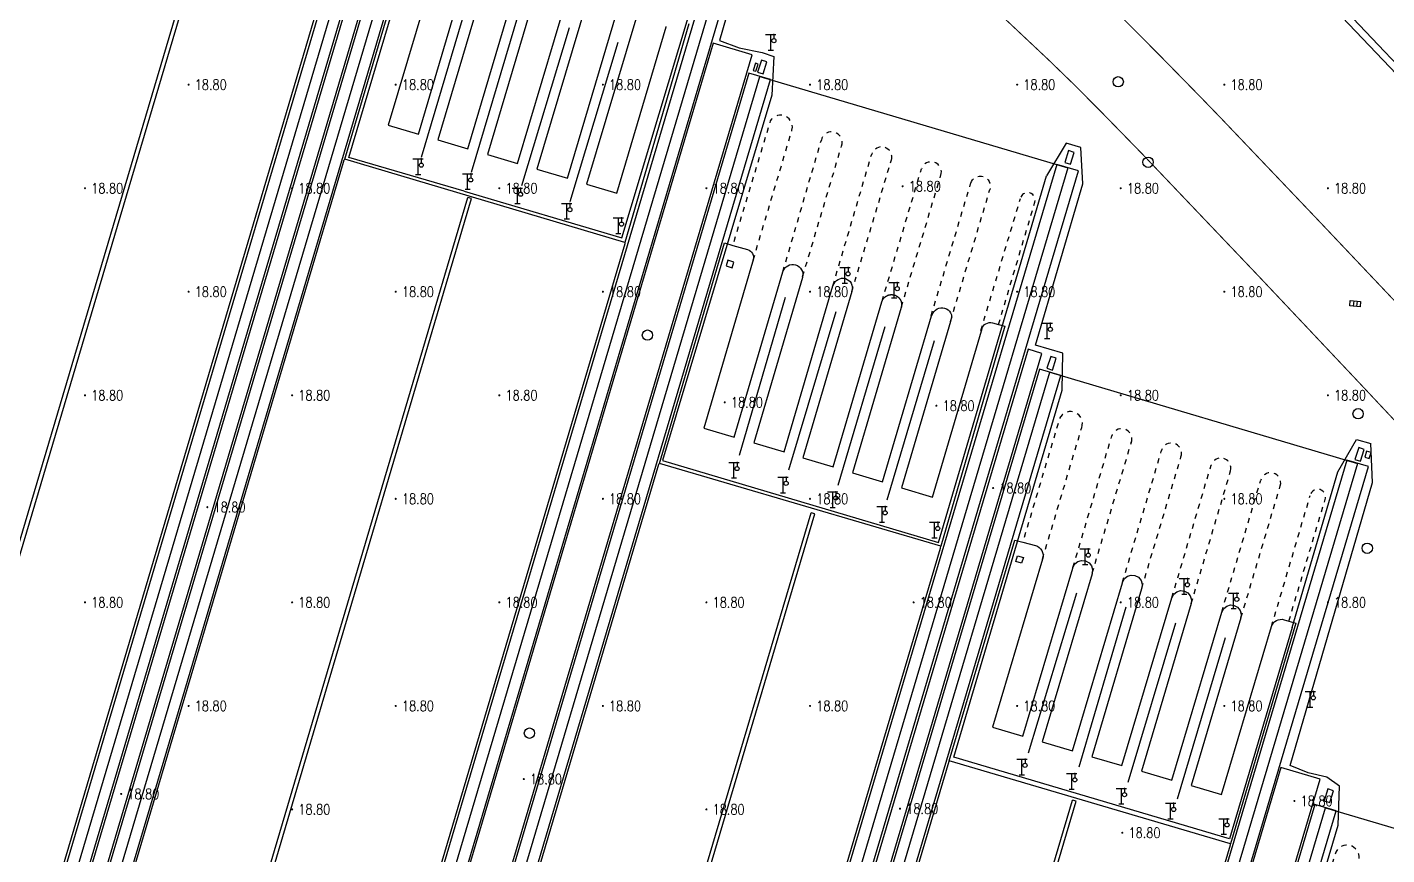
# Model space of a CAD drawing. Extents: x 404846 to 408477, y 3390929 to 3392894.
# Drawn here: x 407435.8 to 407567, y 3391600 to 3391679.9 of the extents above; entities that cross this region are included whole.
import ezdxf
from ezdxf.enums import TextEntityAlignment as Align

# ---------------------------------------------------------------- set-up
doc = ezdxf.new("R2010")
doc.units = 0
doc.header["$LTSCALE"] = 0.5
doc.header["$PDSIZE"] = 0.2
doc.linetypes.add('X6', pattern=[2, 1, -1])
doc.layers.get('0').update_dxf_attribs({"linetype": 'CONTINUOUS'})
for name, color, linetype in [('3221', 6, 'CONTINUOUS'), ('DLSS', 4, 'CONTINUOUS'), ('DMTZ', 3, 'CONTINUOUS'), ('FZTZ', 7, 'CONTINUOUS'), ('GCD', 1, 'CONTINUOUS'), ('GXYZ', 2, 'CONTINUOUS'), ('JMD', 6, 'CONTINUOUS'), ('SXSS', 5, 'CONTINUOUS'), ('ZBTZ', 3, 'CONTINUOUS')]:
    doc.layers.add(name, color=color, linetype=linetype)
doc.styles.add('HZ', font='rs.shx', dxfattribs={"width": 0.8, "bigfont": 'hztxt.shx'})
doc.linetypes.add('10422', pattern='A,0.75,[150,AAA.SHX,S=0.5,R=0,X=0,Y=0.5],1.5,[177,AAA.SHX,S=1,R=0,X=0,Y=0.4],0.75', length=3)
doc.linetypes.add('1161', pattern='A,0,[149,AAA.SHX,S=0.15,R=0,X=0,Y=0],-1.6', length=1.6)
doc.linetypes.add('444', pattern='A,4.5,[145,AAA.SHX,S=1,R=0,X=0,Y=1],4.5,-0.5,[146,AAA.SHX,S=1,R=0,X=0,Y=0],-0.5', length=10)

# ---------------------------------------------------------------- blocks, each defined once
blk = doc.blocks.new('gc063')
for p, q in [((-1, 3), (1, 3)), ((0, 0), (0, 3)), ((0.6, 3), (0.6, 2.2)), ((-0.5, 0), (0.5, 0))]:
    blk.add_line(p, q)
blk.add_circle((0.6, 1.8), 0.4)
blk.add_point((0.6, 3))
blk.add_point((0.6, 3))
blk = doc.blocks.new('GC200')
at = {"linetype": 'Continuous', "const_width": 0.2, "flags": 128}
blk.add_lwpolyline([(-0.1, 0, 1), (0.1, 0, 1)], format="xyb", close=True, dxfattribs=at)
blk = doc.blocks.new('gc188')
blk.add_circle((0, 0), 1)
blk = doc.blocks.new('gc041')
for p, q in [((-1, 0.5), (1, 0.5)), ((-1, -0.5), (-1, 0.5)), ((-0.33, 0.5), (-0.33, -0.5)), ((0.33, 0.5), (0.33, -0.5)), ((1, 0.5), (1, -0.5)), ((1, -0.5), (-1, -0.5))]:
    blk.add_line(p, q)

msp = doc.modelspace()

# ---------------------------------------------------------------- linework, layer by layer
at = {"layer": '3221', "color": 6}
for points in [[(407369.162, 3391357.812, 18.804), (407339.453, 3391366.619, 18.804), (407446.247, 3391726.874, 18.92), (407475.957, 3391718.066, 18.92)], [(407402.67, 3391347.875, 18.804), (407505.802, 3391695.677, 18.918), (407476.131, 3391704.475, 18.918), (407372.999, 3391356.673, 18.804)], [(407408.915, 3391346.023, 18.804), (407506.516, 3391675.174, 18.835), (407536.238, 3391666.36, 18.835), (407438.637, 3391337.21, 18.804)], [(407442.431, 3391336.084, 18.804), (407534.509, 3391646.609, 18.28), (407564.218, 3391637.8, 18.65), (407472.14, 3391327.275, 18.997)], [(407478.374, 3391325.427, 18.997), (407561.138, 3391604.54, 18.997), (407590.841, 3391595.732, 18.997), (407508.077, 3391316.619, 18.997)]]:
    msp.add_polyline3d(points, close=True, dxfattribs=at)
at = {"layer": 'DLSS', "linetype": 'Continuous', "const_width": 0.1, "flags": 128}
for points, elevation in [([(407528.287, 3391693.248), (407539.908, 3391682.417), (407540.237, 3391682.095), (407542.429, 3391679.921), (407545.286, 3391677.04), (407549.131, 3391673.113), (407551.093, 3391671.083), (407560.277, 3391661.441), (407570.165, 3391650.997), (407585.002, 3391635.189), (407590.275, 3391629.611)], 18.656), ([(407525.443, 3391685.191), (407534.353, 3391676.81), (407536.874, 3391674.366), (407539.696, 3391671.522), (407543.52, 3391667.6), (407554.614, 3391655.946), (407564.405, 3391645.567), (407568.924, 3391640.752)], 18.672)]:
    msp.add_lwpolyline(points, dxfattribs=dict(at, elevation=elevation))
at = {"layer": 'DLSS', "linetype": 'X6', "flags": 128}
for points, elevation in [([(407509.612, 3391669.973), (407509.657, 3391670.271), (407509.642, 3391670.471), (407509.594, 3391670.665), (407509.512, 3391670.849), (407509.333, 3391671.09), (407509.181, 3391671.221), (407509.009, 3391671.324), (407508.822, 3391671.396), (407508.625, 3391671.434), (407508.424, 3391671.438), (407508.226, 3391671.406), (407507.947, 3391671.296), (407507.781, 3391671.183), (407507.637, 3391671.044), (407507.519, 3391670.881), (407503.892, 3391658.859)], 18.921), ([(407505.872, 3391657.445), (407509.612, 3391669.973)], 18.856), ([(407514.398, 3391668.444), (407514.454, 3391668.659), (407514.464, 3391668.836), (407514.42, 3391669.099), (407514.354, 3391669.264), (407514.203, 3391669.483), (407514.073, 3391669.605), (407513.925, 3391669.702), (407513.761, 3391669.772), (407513.588, 3391669.812), (407513.322, 3391669.815), (407513.148, 3391669.778), (407512.905, 3391669.668), (407512.7, 3391669.499), (407512.59, 3391669.359), (407512.506, 3391669.202), (407512.451, 3391669.033)], 18.874), ([(407508.738, 3391656.31), (407512.451, 3391669.033)], 18.849), ([(407510.648, 3391655.846), (407514.398, 3391668.444)], 18.845), ([(407513.571, 3391654.963), (407517.314, 3391667.674)], 18.856), ([(407519.211, 3391667.075), (407519.248, 3391667.244), (407519.248, 3391667.504), (407519.211, 3391667.673), (407519.145, 3391667.833), (407518.996, 3391668.046), (407518.868, 3391668.163), (407518.722, 3391668.257), (407518.562, 3391668.323), (407518.306, 3391668.368), (407518.133, 3391668.361), (407517.964, 3391668.323), (407517.804, 3391668.257), (407517.591, 3391668.108), (407517.474, 3391667.98), (407517.381, 3391667.834), (407517.314, 3391667.674)], 18.874), ([(407515.387, 3391654.398), (407519.22, 3391667.105)], 18.856), ([(407518.312, 3391653.458), (407522.112, 3391666.242)], 18.856), ([(407523.991, 3391665.643), (407524.029, 3391665.81), (407524.037, 3391665.982), (407523.993, 3391666.236), (407523.928, 3391666.395), (407523.836, 3391666.54), (407523.72, 3391666.667), (407523.51, 3391666.815), (407523.351, 3391666.882), (407523.183, 3391666.919), (407523.012, 3391666.927), (407522.758, 3391666.884), (407522.599, 3391666.818), (407522.454, 3391666.726), (407522.327, 3391666.611), (407522.178, 3391666.4), (407522.112, 3391666.242)], 18.874), ([(407520.182, 3391652.926), (407524.002, 3391665.677)], 18.856), ([(407523.052, 3391652.066), (407526.861, 3391664.805), (407526.875, 3391664.854)], 18.849), ([(407526.875, 3391664.854), (407526.953, 3391665.041), (407527.057, 3391665.195), (407527.189, 3391665.326), (407527.344, 3391665.43), (407527.515, 3391665.503), (407527.698, 3391665.541), (407527.901, 3391665.542), (407528.083, 3391665.507), (407528.256, 3391665.436), (407528.412, 3391665.335), (407528.557, 3391665.192), (407528.66, 3391665.038), (407528.733, 3391664.866), (407528.771, 3391664.684), (407528.773, 3391664.481), (407528.737, 3391664.298)], 18.841), ([(407524.924, 3391651.505), (407528.726, 3391664.262), (407528.737, 3391664.298)], 18.813), ([(407527.852, 3391650.628), (407531.672, 3391663.38)], 18.856), ([(407529.56, 3391651.207), (407533.064, 3391663.018), (407533.095, 3391663.204), (407533.078, 3391663.391), (407533.039, 3391663.51), (407532.944, 3391663.672), (407532.858, 3391663.764), (407532.703, 3391663.871), (407532.587, 3391663.918), (407532.402, 3391663.949), (407532.277, 3391663.943), (407532.095, 3391663.893), (407531.984, 3391663.834), (407531.886, 3391663.757), (407531.801, 3391663.663), (407531.709, 3391663.5), (407531.672, 3391663.38)], 18.84), ([(407537.594, 3391641.271), (407537.643, 3391641.466), (407537.652, 3391641.768), (407537.614, 3391641.965), (407537.542, 3391642.154), (407537.438, 3391642.326), (407537.306, 3391642.479), (407537.064, 3391642.659), (407536.88, 3391642.741), (407536.585, 3391642.802), (407536.384, 3391642.798), (407536.186, 3391642.76), (407535.909, 3391642.641), (407535.746, 3391642.522), (407535.545, 3391642.297), (407535.447, 3391642.121), (407531.897, 3391630.198)], 18.983), ([(407533.804, 3391628.557), (407537.594, 3391641.271)], 19.035), ([(407542.379, 3391639.815), (407542.423, 3391639.983), (407542.434, 3391640.243), (407542.404, 3391640.414), (407542.344, 3391640.578), (407542.204, 3391640.797), (407542.081, 3391640.919), (407541.861, 3391641.059), (407541.698, 3391641.118), (407541.526, 3391641.148), (407541.267, 3391641.136), (407541.099, 3391641.091), (407540.941, 3391641.017), (407540.799, 3391640.917), (407540.677, 3391640.794), (407540.537, 3391640.574), (407540.478, 3391640.411)], 19.015), ([(407536.748, 3391627.741), (407540.491, 3391640.453)], 19.058), ([(407538.604, 3391627.189), (407542.392, 3391639.857)], 19.066), ([(407547.175, 3391638.423), (407547.228, 3391638.633), (407547.235, 3391638.806), (407547.213, 3391638.978), (407547.125, 3391639.221), (407547.032, 3391639.368), (407546.849, 3391639.551), (407546.703, 3391639.645), (407546.544, 3391639.711), (407546.288, 3391639.757), (407546.115, 3391639.75), (407545.946, 3391639.713), (407545.786, 3391639.647), (407545.573, 3391639.498), (407545.456, 3391639.371), (407545.326, 3391639.147), (407545.274, 3391638.982)], 19.005), ([(407541.53, 3391626.315), (407545.274, 3391638.982)], 19.049), ([(407543.385, 3391625.764), (407547.175, 3391638.423)], 19.052), ([(407551.966, 3391637.071), (407552.001, 3391637.282), (407551.995, 3391637.453), (407551.959, 3391637.621), (407551.895, 3391637.78), (407551.804, 3391637.925), (407551.69, 3391638.052), (407551.555, 3391638.158), (407551.323, 3391638.269), (407551.156, 3391638.307), (407550.985, 3391638.316), (407550.732, 3391638.274), (407550.573, 3391638.21), (407550.427, 3391638.119), (407550.3, 3391638.004), (407550.194, 3391637.869), (407550.084, 3391637.637)], 19.005), ([(407546.289, 3391624.816), (407550.084, 3391637.637)], 19.035), ([(407548.162, 3391624.26), (407551.966, 3391637.071)], 19.035), ([(407551.104, 3391623.438), (407554.869, 3391636.166)], 19.035), ([(407556.758, 3391635.62), (407556.806, 3391635.872), (407556.798, 3391636.044), (407556.731, 3391636.292), (407556.651, 3391636.445), (407556.547, 3391636.581), (407556.42, 3391636.697), (407556.274, 3391636.789), (407556.032, 3391636.876), (407555.862, 3391636.898), (407555.606, 3391636.875), (407555.442, 3391636.823), (407555.29, 3391636.744), (407555.154, 3391636.639), (407555.038, 3391636.512), (407554.946, 3391636.367), (407554.869, 3391636.166)], 19.005), ([(407552.964, 3391622.885), (407556.758, 3391635.62)], 19.035), ([(407555.917, 3391622.046), (407559.65, 3391634.696)], 19.035), ([(407557.59, 3391622.569), (407561.131, 3391634.458), (407561.135, 3391634.589), (407561.116, 3391634.718), (407561.046, 3391634.901), (407560.974, 3391635.011), (407560.884, 3391635.106), (407560.722, 3391635.216), (407560.601, 3391635.264), (407560.407, 3391635.295), (407560.276, 3391635.288), (407560.149, 3391635.258), (407560.029, 3391635.206), (407559.87, 3391635.091), (407559.783, 3391634.993), (407559.714, 3391634.882), (407559.65, 3391634.696)], 18.99), ([(407564.371, 3391599.633), (407564.372, 3391599.84), (407564.337, 3391600.044), (407564.267, 3391600.239), (407564.164, 3391600.419), (407564.031, 3391600.578), (407563.873, 3391600.712), (407563.694, 3391600.816), (407563.5, 3391600.887), (407563.296, 3391600.924), (407563.089, 3391600.925), (407562.885, 3391600.89), (407562.69, 3391600.82), (407562.51, 3391600.717), (407562.351, 3391600.584), (407562.217, 3391600.426), (407562.113, 3391600.247), (407558.516, 3391588.314)], 19.152)]:
    msp.add_lwpolyline(points, dxfattribs=dict(at, elevation=elevation))
at = {"layer": 'DMTZ', "linetype": '10422', "flags": 128}
for points, elevation in [([(407499.673, 3391680.247), (407493.476, 3391659.143), (407466.448, 3391667.168), (407472.696, 3391688.312)], 19.173), ([(407475.191, 3391685.78), (407470.63, 3391670.466), (407473.558, 3391669.594), (407478.297, 3391685.615)], 19.093), ([(407480.194, 3391685.121), (407475.414, 3391669.058), (407478.329, 3391668.19), (407483.097, 3391684.232)], 19.082), ([(407484.985, 3391683.685), (407480.205, 3391667.622), (407483.121, 3391666.755), (407487.872, 3391682.771)], 19.045), ([(407489.783, 3391682.292), (407484.997, 3391666.21), (407487.938, 3391665.335), (407492.695, 3391681.371)], 19.132), ([(407494.53, 3391680.697), (407489.792, 3391664.773), (407492.707, 3391663.906), (407497.475, 3391679.976), (407497.483, 3391680.002)], 19.113), ([(407530.154, 3391651.043), (407524.002, 3391629.792), (407496.813, 3391637.787), (407503.086, 3391659.089), (407503.892, 3391658.859), (407505.318, 3391658.452)], 19.02), ([(407505.318, 3391658.452), (407505.468, 3391658.392), (407505.598, 3391658.308), (407505.719, 3391658.189), (407505.806, 3391658.061), (407505.867, 3391657.918), (407505.9, 3391657.767), (407505.901, 3391657.597), (407505.872, 3391657.445)], 19.011), ([(407505.872, 3391657.445), (407505.811, 3391657.237), (407501.094, 3391641.203), (407504.034, 3391640.338), (407508.738, 3391656.31)], 18.994), ([(407508.738, 3391656.31), (407508.816, 3391656.501), (407508.922, 3391656.657), (407509.055, 3391656.791), (407509.212, 3391656.897), (407509.386, 3391656.972), (407509.588, 3391657.013), (407509.777, 3391657.013), (407509.962, 3391656.978), (407510.138, 3391656.907), (407510.31, 3391656.794), (407510.444, 3391656.66), (407510.55, 3391656.504), (407510.624, 3391656.33), (407510.665, 3391656.128), (407510.666, 3391655.939), (407510.648, 3391655.846), (407510.63, 3391655.753)], 18.998), ([(407510.63, 3391655.753), (407505.93, 3391639.779), (407508.871, 3391638.914), (407513.571, 3391654.963)], 18.963), ([(407513.571, 3391654.963), (407513.685, 3391655.189), (407513.785, 3391655.339), (407513.912, 3391655.466), (407514.061, 3391655.567), (407514.227, 3391655.637), (407514.403, 3391655.675), (407514.582, 3391655.679), (407514.775, 3391655.643), (407514.942, 3391655.576), (407515.093, 3391655.478), (407515.223, 3391655.354), (407515.334, 3391655.192), (407515.405, 3391655.027), (407515.442, 3391654.851), (407515.446, 3391654.671), (407515.41, 3391654.478)], 18.998), ([(407515.41, 3391654.478), (407515.387, 3391654.398), (407510.664, 3391638.346), (407513.605, 3391637.481), (407518.293, 3391653.402)], 18.985), ([(407518.293, 3391653.402), (407518.298, 3391653.418), (407518.304, 3391653.434), (407518.309, 3391653.45), (407518.312, 3391653.458), (407518.315, 3391653.466), (407518.321, 3391653.482), (407518.327, 3391653.498), (407518.334, 3391653.514), (407518.341, 3391653.529), (407518.348, 3391653.545), (407518.355, 3391653.56), (407518.363, 3391653.575), (407518.371, 3391653.59), (407518.379, 3391653.605), (407518.388, 3391653.62), (407518.396, 3391653.634), (407518.405, 3391653.649), (407518.415, 3391653.663), (407518.424, 3391653.677), (407518.434, 3391653.691), (407518.444, 3391653.705), (407518.454, 3391653.718), (407518.464, 3391653.732), (407518.475, 3391653.745), (407518.486, 3391653.758), (407518.497, 3391653.771), (407518.509, 3391653.784), (407518.52, 3391653.796), (407518.532, 3391653.808), (407518.544, 3391653.82), (407518.556, 3391653.832), (407518.569, 3391653.844), (407518.581, 3391653.855), (407518.594, 3391653.866), (407518.607, 3391653.877), (407518.62, 3391653.888), (407518.634, 3391653.899), (407518.647, 3391653.909), (407518.661, 3391653.919), (407518.675, 3391653.929), (407518.689, 3391653.938), (407518.703, 3391653.948), (407518.718, 3391653.957), (407518.732, 3391653.965), (407518.747, 3391653.974), (407518.762, 3391653.982), (407518.777, 3391653.99), (407518.792, 3391653.998), (407518.807, 3391654.005), (407518.823, 3391654.013), (407518.838, 3391654.02), (407518.854, 3391654.026), (407518.869, 3391654.033), (407518.885, 3391654.039), (407518.901, 3391654.045), (407518.917, 3391654.05), (407518.934, 3391654.056), (407518.95, 3391654.061), (407518.966, 3391654.065), (407518.983, 3391654.07), (407518.999, 3391654.074), (407519.016, 3391654.078), (407519.032, 3391654.081), (407519.049, 3391654.085), (407519.066, 3391654.088), (407519.083, 3391654.09), (407519.099, 3391654.093), (407519.116, 3391654.095), (407519.133, 3391654.097), (407519.15, 3391654.098), (407519.167, 3391654.099), (407519.184, 3391654.1), (407519.201, 3391654.101), (407519.218, 3391654.101), (407519.235, 3391654.101), (407519.252, 3391654.101), (407519.269, 3391654.1), (407519.286, 3391654.099), (407519.303, 3391654.098), (407519.32, 3391654.097), (407519.337, 3391654.095), (407519.354, 3391654.093), (407519.371, 3391654.091), (407519.387, 3391654.088), (407519.404, 3391654.085), (407519.421, 3391654.082), (407519.438, 3391654.078), (407519.454, 3391654.075), (407519.471, 3391654.071), (407519.487, 3391654.066), (407519.503, 3391654.062), (407519.52, 3391654.057), (407519.536, 3391654.051), (407519.552, 3391654.046), (407519.568, 3391654.04), (407519.584, 3391654.034), (407519.6, 3391654.028), (407519.615, 3391654.021), (407519.631, 3391654.014), (407519.646, 3391654.007), (407519.662, 3391654), (407519.677, 3391653.992), (407519.692, 3391653.984), (407519.707, 3391653.976), (407519.721, 3391653.967), (407519.736, 3391653.958), (407519.751, 3391653.95), (407519.765, 3391653.94), (407519.779, 3391653.931), (407519.793, 3391653.921), (407519.807, 3391653.911), (407519.82, 3391653.901), (407519.834, 3391653.89), (407519.847, 3391653.88), (407519.86, 3391653.869), (407519.873, 3391653.858), (407519.885, 3391653.846), (407519.898, 3391653.835), (407519.91, 3391653.823), (407519.922, 3391653.811), (407519.934, 3391653.799), (407519.946, 3391653.786), (407519.957, 3391653.774), (407519.968, 3391653.761), (407519.979, 3391653.748), (407519.99, 3391653.735), (407520, 3391653.721), (407520.011, 3391653.708), (407520.021, 3391653.694), (407520.031, 3391653.68), (407520.04, 3391653.666), (407520.049, 3391653.652), (407520.058, 3391653.637), (407520.067, 3391653.623), (407520.076, 3391653.608), (407520.084, 3391653.593), (407520.092, 3391653.578), (407520.1, 3391653.563), (407520.107, 3391653.548), (407520.114, 3391653.532), (407520.121, 3391653.517), (407520.128, 3391653.501), (407520.135, 3391653.485), (407520.141, 3391653.47), (407520.146, 3391653.454), (407520.152, 3391653.437), (407520.157, 3391653.421), (407520.162, 3391653.405), (407520.167, 3391653.389), (407520.172, 3391653.372), (407520.176, 3391653.356), (407520.18, 3391653.339), (407520.183, 3391653.323), (407520.186, 3391653.306), (407520.189, 3391653.289), (407520.192, 3391653.272), (407520.194, 3391653.256), (407520.197, 3391653.239), (407520.198, 3391653.222), (407520.2, 3391653.205), (407520.201, 3391653.188), (407520.202, 3391653.171), (407520.203, 3391653.154), (407520.203, 3391653.137), (407520.203, 3391653.12), (407520.203, 3391653.103), (407520.202, 3391653.086), (407520.201, 3391653.069), (407520.2, 3391653.052), (407520.199, 3391653.035), (407520.197, 3391653.018), (407520.195, 3391653.001), (407520.193, 3391652.984), (407520.19, 3391652.967), (407520.187, 3391652.951), (407520.184, 3391652.934), (407520.182, 3391652.926), (407520.18, 3391652.917), (407520.176, 3391652.901), (407520.172, 3391652.884), (407520.168, 3391652.868), (407520.163, 3391652.851)], 18.997), ([(407520.163, 3391652.851), (407515.464, 3391636.878), (407518.37, 3391636.023), (407523.093, 3391652.063), (407523.232, 3391652.329)], 18.997), ([(407523.232, 3391652.329), (407523.335, 3391652.484), (407523.466, 3391652.615), (407523.62, 3391652.719), (407523.791, 3391652.792), (407523.973, 3391652.831), (407524.176, 3391652.834), (407524.358, 3391652.798), (407524.531, 3391652.729), (407524.687, 3391652.628), (407524.821, 3391652.499), (407524.936, 3391652.332), (407525.009, 3391652.161), (407525.024, 3391651.95), (407524.919, 3391651.518)], 19.007), ([(407524.919, 3391651.518), (407520.187, 3391635.432), (407523.177, 3391634.553), (407527.9, 3391650.592), (407527.966, 3391650.815)], 18.98), ([(407527.966, 3391650.815), (407528.024, 3391650.96), (407528.11, 3391651.092), (407528.218, 3391651.204), (407528.346, 3391651.294), (407528.489, 3391651.358), (407528.656, 3391651.395), (407528.812, 3391651.398), (407528.967, 3391651.371)], 19.016), ([(407528.967, 3391651.371), (407529.56, 3391651.207), (407530.154, 3391651.043)], 19.074), ([(407558.257, 3391622.371), (407551.953, 3391601.042), (407524.802, 3391609.068), (407531.148, 3391630.402)], 19.325), ([(407531.148, 3391630.402), (407531.897, 3391630.198), (407533.124, 3391629.864)], 19.32), ([(407533.124, 3391629.864), (407533.308, 3391629.793), (407533.471, 3391629.692), (407533.611, 3391629.561), (407533.733, 3391629.39), (407533.816, 3391629.198), (407533.856, 3391629.01), (407533.858, 3391628.801), (407533.821, 3391628.612)], 19.302), ([(407533.821, 3391628.612), (407533.804, 3391628.557), (407528.99, 3391612.332), (407531.91, 3391611.464), (407536.732, 3391627.687), (407536.748, 3391627.741)], 19.29), ([(407536.748, 3391627.741), (407536.94, 3391628.094), (407537.229, 3391628.324), (407537.583, 3391628.429), (407537.951, 3391628.393), (407538.305, 3391628.201), (407538.535, 3391627.911), (407538.639, 3391627.557), (407538.604, 3391627.189)], 19.295), ([(407538.604, 3391627.189), (407538.587, 3391627.133), (407533.772, 3391610.908), (407536.693, 3391610.041), (407541.514, 3391626.264), (407541.53, 3391626.315)], 19.29), ([(407541.53, 3391626.315), (407541.722, 3391626.669), (407542.011, 3391626.898), (407542.365, 3391627.003), (407542.733, 3391626.968), (407543.06, 3391626.797), (407543.316, 3391626.486), (407543.421, 3391626.132), (407543.385, 3391625.764)], 19.295), ([(407543.385, 3391625.764), (407543.366, 3391625.701), (407538.552, 3391609.476), (407541.472, 3391608.608), (407546.289, 3391624.816)], 19.286), ([(407546.289, 3391624.816), (407546.483, 3391625.173), (407546.775, 3391625.405), (407547.133, 3391625.51), (407547.504, 3391625.474), (407547.834, 3391625.302), (407548.076, 3391625.018), (407548.198, 3391624.631), (407548.162, 3391624.26)], 19.295), ([(407548.162, 3391624.26), (407543.361, 3391608.081), (407546.282, 3391607.213), (407551.103, 3391623.436), (407551.104, 3391623.438)], 19.292), ([(407551.104, 3391623.438), (407551.296, 3391623.792), (407551.586, 3391624.022), (407551.941, 3391624.127), (407552.31, 3391624.091), (407552.638, 3391623.92), (407552.895, 3391623.609), (407553, 3391623.254), (407552.964, 3391622.885)], 19.295), ([(407552.964, 3391622.885), (407548.158, 3391606.691), (407551.078, 3391605.823), (407555.917, 3391622.046)], 19.281), ([(407555.917, 3391622.046), (407555.995, 3391622.235), (407556.1, 3391622.39), (407556.233, 3391622.523), (407556.389, 3391622.627), (407556.561, 3391622.701), (407556.745, 3391622.739), (407556.933, 3391622.743), (407557.134, 3391622.705)], 19.326), ([(407557.134, 3391622.705), (407557.59, 3391622.569), (407558.257, 3391622.371)], 19.38)]:
    msp.add_lwpolyline(points, dxfattribs=dict(at, elevation=elevation))
at = {"layer": 'FZTZ', "linetype": 'Continuous', "flags": 128}
for points, elevation in [([(407506.084, 3391676.444), (407505.879, 3391675.762), (407506.14, 3391675.684), (407506.345, 3391676.365), (407506.084, 3391676.444)], 19.747), ([(407506.84, 3391675.43), (407507.2, 3391676.576), (407506.661, 3391676.745), (407506.301, 3391675.599), (407506.84, 3391675.43)], 18.922), ([(407536.503, 3391666.697), (407536.864, 3391667.843), (407536.325, 3391668.012), (407535.964, 3391666.866), (407536.503, 3391666.697)], 18.846), ([(407503.439, 3391657.431), (407503.26, 3391656.89), (407503.84, 3391656.699), (407504.018, 3391657.24), (407503.439, 3391657.431)], 20.726), ([(407534.774, 3391646.821), (407535.134, 3391647.967), (407534.595, 3391648.137), (407534.235, 3391646.991), (407534.774, 3391646.821)], 18.846), ([(407564.511, 3391638.007), (407564.872, 3391639.153), (407564.332, 3391639.323), (407563.972, 3391638.177), (407564.511, 3391638.007)], 18.91), ([(407565.098, 3391638.977), (407564.912, 3391638.404), (407565.335, 3391638.267), (407565.521, 3391638.839), (407565.098, 3391638.977)], 19.998), ([(407531.4, 3391628.885), (407531.956, 3391628.711), (407531.786, 3391628.168), (407531.231, 3391628.341), (407531.4, 3391628.885)], 21.025), ([(407561.548, 3391605.042), (407561.908, 3391606.188), (407561.369, 3391606.358), (407561.009, 3391605.212), (407561.548, 3391605.042)], 19.02)]:
    msp.add_lwpolyline(points, close=True, dxfattribs=dict(at, elevation=elevation))
at = {"layer": 'JMD', "linetype": '444', "flags": 128}
for points, elevation in [([(407477.962, 3391664.092), (407466.819, 3391667.354), (407477.5, 3391703.317), (407477.294, 3391720.139), (407475.926, 3391720.563), (407473.996, 3391717.635), (407471.659, 3391709.244)], 20.621), ([(407477.962, 3391664.092), (407493.189, 3391659.587), (407503.198, 3391692.888)], 20.88), ([(407506.531, 3391692.245), (407502.613, 3391678.658), (407504.514, 3391677.931), (407506.752, 3391677.5), (407507.85, 3391677.09), (407507.685, 3391673.376), (407497.122, 3391638.081), (407523.778, 3391630.175), (407534.19, 3391665.587)], 20.606), ([(407473.833, 3391667.388), (407478.421, 3391682.787)], 20.285), ([(407478.666, 3391665.944), (407483.238, 3391681.287)], 20.237), ([(407488.108, 3391679.86), (407483.511, 3391664.616)], 20.232), ([(407488.214, 3391663.086), (407492.824, 3391678.495)], 20.238), ([(407535.693, 3391644.873), (407535.768, 3391648.439), (407533.134, 3391649.212), (407537.691, 3391664.791), (407537.498, 3391668.299), (407536.09, 3391668.744), (407534.19, 3391665.587)], 20.467), ([(407504.541, 3391638.589), (407509.007, 3391653.862)], 20.21), ([(407513.851, 3391652.45), (407509.294, 3391637.148)], 20.216), ([(407514.085, 3391635.692), (407518.616, 3391651.017)], 20.216), ([(407523.356, 3391649.647), (407518.776, 3391634.256)], 20.192), ([(407557.903, 3391621.952), (407551.847, 3391601.541), (407525.23, 3391609.432), (407535.693, 3391644.873)], 20.495), ([(407578.501, 3391559.696), (407551.887, 3391567.584), (407562.365, 3391602.873), (407562.493, 3391606.625), (407561.248, 3391607.496), (407559.445, 3391607.899), (407557.718, 3391608.634), (407565.671, 3391635.964), (407565.49, 3391639.712)], 20.697), ([(407557.903, 3391621.952), (407562.306, 3391636.981), (407564.13, 3391640.118), (407565.49, 3391639.712)], 20.416), ([(407532.443, 3391609.857), (407537.122, 3391625.302)], 20.208), ([(407541.863, 3391623.923), (407537.303, 3391608.475)], 20.18), ([(407542.087, 3391607.024), (407546.662, 3391622.41)], 20.267), ([(407551.439, 3391620.961), (407546.797, 3391605.372)], 20.39)]:
    msp.add_lwpolyline(points, dxfattribs=dict(at, elevation=elevation))
at = {"layer": 'SXSS', "linetype": 'Continuous', "flags": 128}
for points, elevation in [([(407389.542, 3391476.854), (407451.223, 3391684.842)], 18.876), ([(407389.904, 3391476.747), (407451.605, 3391684.729)], 18.876), ([(407443.712, 3391546.587), (407478.309, 3391663.493)], 18.971), ([(407444.098, 3391546.472), (407478.676, 3391663.384)], 18.971), ([(407478.676, 3391663.384), (407478.309, 3391663.493)], 18.939), ([(407482.108, 3391534.104), (407511.464, 3391633.032)], 18.985), ([(407511.822, 3391632.925), (407511.464, 3391633.032)], 19.079), ([(407482.502, 3391533.988), (407511.822, 3391632.925)], 18.985), ([(407513.075, 3391525.592), (407536.695, 3391605.284)], 18.995), ([(407513.464, 3391525.476), (407537.062, 3391605.175)], 18.991), ([(407537.062, 3391605.175), (407536.695, 3391605.284)], 18.938)]:
    msp.add_lwpolyline(points, dxfattribs=dict(at, elevation=elevation))
at = {"layer": 'ZBTZ', "linetype": '1161', "flags": 128}
for points, elevation in [([(407370.188, 3391357.508), (407476.982, 3391717.762), (407474.897, 3391718.38), (407368.103, 3391358.126), (407370.188, 3391357.508)], 18.866), ([(407371.177, 3391355.196), (407475.402, 3391706.586), (407474.01, 3391706.998), (407369.786, 3391355.564), (407371.177, 3391355.196)], 18.862), ([(407374.019, 3391356.37), (407477.151, 3391704.173), (407475.066, 3391704.791), (407371.934, 3391356.989), (407372.999, 3391356.673), (407374.019, 3391356.37)], 18.851), ([(407401.603, 3391348.191), (407504.734, 3391695.994), (407506.848, 3391695.367), (407403.716, 3391347.564), (407401.603, 3391348.191)], 18.833), ([(407407.097, 3391344.526), (407505.779, 3391677.259), (407502.017, 3391678.375), (407403.338, 3391345.622), (407407.097, 3391344.526)], 18.81), ([(407409.939, 3391345.719), (407507.54, 3391674.87), (407505.443, 3391675.492), (407407.842, 3391346.341), (407408.915, 3391346.023), (407409.939, 3391345.719)], 18.814), ([(407439.682, 3391336.9), (407537.283, 3391666.05), (407535.172, 3391666.676), (407437.571, 3391337.525), (407439.682, 3391336.9)], 18.804), ([(407441.238, 3391336.438), (407533.75, 3391648.427), (407532.412, 3391648.824), (407439.9, 3391336.835), (407441.238, 3391336.438)], 18.943), ([(407443.51, 3391335.764), (407535.588, 3391646.289), (407533.503, 3391646.908), (407441.425, 3391336.383), (407443.51, 3391335.764)], 18.734), ([(407473.194, 3391326.962), (407565.273, 3391637.487), (407563.189, 3391638.105), (407471.111, 3391327.58), (407473.194, 3391326.962)], 18.858), ([(407476.614, 3391323.973), (407560.626, 3391607.312), (407556.828, 3391608.438), (407472.816, 3391325.099), (407476.614, 3391323.973)], 18.997), ([(407479.397, 3391325.123), (407562.16, 3391604.236), (407560.085, 3391604.852), (407477.321, 3391325.739), (407478.374, 3391325.427), (407479.397, 3391325.123)], 18.997)]:
    msp.add_lwpolyline(points, close=True, dxfattribs=dict(at, elevation=elevation))
for points, elevation in [([(407546.132, 3391697.333), (407550.487, 3391693.336), (407550.902, 3391692.93), (407553.181, 3391690.67), (407556.115, 3391687.711), (407560.029, 3391683.714), (407562.064, 3391681.608), (407571.301, 3391671.91), (407581.228, 3391661.426), (407593.44, 3391648.369), (407602.004, 3391639.267)], 18.8), ([(407546.594, 3391698.012), (407550.956, 3391693.82), (407551.375, 3391693.411), (407553.657, 3391691.146), (407556.594, 3391688.184), (407560.512, 3391684.184), (407562.55, 3391682.074), (407571.79, 3391672.374), (407581.718, 3391661.888), (407596.559, 3391646.076), (407602.45, 3391639.653)], 18.798), ([(407436.677, 3391689.774), (407436.552, 3391689.626), (407350.978, 3391400.958), (407378.165, 3391392.899), (407463.738, 3391681.567), (407463.773, 3391681.753)], 18.852), ([(407493.476, 3391659.143), (407493.492, 3391658.996), (407411.707, 3391382.997), (407384.518, 3391391.059), (407466.303, 3391666.89), (407466.385, 3391667.13), (407466.448, 3391667.168)], 18.916), ([(407496.813, 3391637.787), (407496.735, 3391637.702), (407420.442, 3391380.415), (407447.663, 3391372.309), (407523.971, 3391629.626), (407524.002, 3391629.792)], 18.697), ([(407524.802, 3391609.068), (407524.758, 3391609.012), (407453.986, 3391370.426), (407481.209, 3391362.381), (407551.954, 3391600.948), (407551.953, 3391601.042)], 18.945)]:
    msp.add_lwpolyline(points, dxfattribs=dict(at, elevation=elevation))

# ---------------------------------------------------------------- block references
at = {"layer": 'DLSS', "linetype": 'Continuous', "xscale": 0.5, "yscale": 0.5}
for p in [(407507.569, 3391677.727, 18.968), (407473.522, 3391665.702, 19.024), (407478.3, 3391664.28, 19.052), (407483.113, 3391662.897, 19.066), (407487.872, 3391661.41, 19.165), (407492.858, 3391660.012, 19.235), (407514.728, 3391655.206, 19), (407519.477, 3391653.776, 19.024), (407534.256, 3391649.852, 18.874), (407504.016, 3391636.399, 18.871), (407508.75, 3391634.972, 18.822), (407513.55, 3391633.55, 18.871), (407518.308, 3391632.124, 18.931), (407523.383, 3391630.616, 19.009), (407537.922, 3391628.036, 19.309), (407547.495, 3391625.176, 19.315), (407552.26, 3391623.778, 19.292), (407559.659, 3391614.257, 19.028), (407531.815, 3391607.737, 19.41), (407536.623, 3391606.339, 19.373), (407541.419, 3391604.905, 19.393), (407546.167, 3391603.48, 19.339), (407551.318, 3391601.985, 19.287)]:
    msp.add_blockref('gc063', p, dxfattribs=at)
at = {"layer": 'GCD', "linetype": 'Continuous'}
ref = msp.add_blockref('GC200', (407451.358, 3391674.379, 18.8), dxfattribs=dict(at, xscale=0.5, yscale=0.5, zscale=0.5))
ref.add_attrib('height', '18.80', dxfattribs={"linetype": 'Continuous', "height": 1, "style": 'HZ', "width": 0.8}).set_placement((407451.958, 3391674.379, 18.8), align=Align.MIDDLE_LEFT)
ref = msp.add_blockref('GC200', (407471.358, 3391674.379, 18.8), dxfattribs=dict(at, xscale=0.5, yscale=0.5, zscale=0.5))
ref.add_attrib('height', '18.80', dxfattribs={"linetype": 'Continuous', "height": 1, "style": 'HZ', "width": 0.8}).set_placement((407471.958, 3391674.379, 18.8), align=Align.MIDDLE_LEFT)
ref = msp.add_blockref('GC200', (407491.358, 3391674.379, 18.8), dxfattribs=dict(at, xscale=0.5, yscale=0.5, zscale=0.5))
ref.add_attrib('height', '18.80', dxfattribs={"linetype": 'Continuous', "height": 1, "style": 'HZ', "width": 0.8}).set_placement((407491.958, 3391674.379, 18.8), align=Align.MIDDLE_LEFT)
ref = msp.add_blockref('GC200', (407511.358, 3391674.379, 18.8), dxfattribs=dict(at, xscale=0.5, yscale=0.5, zscale=0.5))
ref.add_attrib('height', '18.80', dxfattribs={"linetype": 'Continuous', "height": 1, "style": 'HZ', "width": 0.8}).set_placement((407511.958, 3391674.379, 18.8), align=Align.MIDDLE_LEFT)
ref = msp.add_blockref('GC200', (407531.358, 3391674.379, 18.8), dxfattribs=dict(at, xscale=0.5, yscale=0.5, zscale=0.5))
ref.add_attrib('height', '18.80', dxfattribs={"linetype": 'Continuous', "height": 1, "style": 'HZ', "width": 0.8}).set_placement((407531.958, 3391674.379, 18.8), align=Align.MIDDLE_LEFT)
ref = msp.add_blockref('GC200', (407551.358, 3391674.379, 18.8), dxfattribs=dict(at, xscale=0.5, yscale=0.5, zscale=0.5))
ref.add_attrib('height', '18.80', dxfattribs={"linetype": 'Continuous', "height": 1, "style": 'HZ', "width": 0.8}).set_placement((407551.958, 3391674.379, 18.8), align=Align.MIDDLE_LEFT)
ref = msp.add_blockref('GC200', (407441.358, 3391664.379, 18.8), dxfattribs=dict(at, xscale=0.5, yscale=0.5, zscale=0.5))
ref.add_attrib('height', '18.80', dxfattribs={"linetype": 'Continuous', "height": 1, "style": 'HZ', "width": 0.8}).set_placement((407441.958, 3391664.379, 18.8), align=Align.MIDDLE_LEFT)
ref = msp.add_blockref('GC200', (407461.358, 3391664.379, 18.8), dxfattribs=dict(at, xscale=0.5, yscale=0.5, zscale=0.5))
ref.add_attrib('height', '18.80', dxfattribs={"linetype": 'Continuous', "height": 1, "style": 'HZ', "width": 0.8}).set_placement((407461.958, 3391664.379, 18.8), align=Align.MIDDLE_LEFT)
ref = msp.add_blockref('GC200', (407481.358, 3391664.379, 18.8), dxfattribs=dict(at, xscale=0.5, yscale=0.5, zscale=0.5))
ref.add_attrib('height', '18.80', dxfattribs={"linetype": 'Continuous', "height": 1, "style": 'HZ', "width": 0.8}).set_placement((407481.958, 3391664.379, 18.8), align=Align.MIDDLE_LEFT)
ref = msp.add_blockref('GC200', (407501.358, 3391664.379, 18.8), dxfattribs=dict(at, xscale=0.5, yscale=0.5, zscale=0.5))
ref.add_attrib('height', '18.80', dxfattribs={"linetype": 'Continuous', "height": 1, "style": 'HZ', "width": 0.8}).set_placement((407501.958, 3391664.379, 18.8), align=Align.MIDDLE_LEFT)
ref = msp.add_blockref('GC200', (407520.296, 3391664.57, 18.8), dxfattribs=dict(at, xscale=0.5, yscale=0.5, zscale=0.5))
ref.add_attrib('height', '18.80', dxfattribs={"linetype": 'Continuous', "height": 1, "style": 'HZ', "width": 0.8}).set_placement((407520.896, 3391664.57, 18.8), align=Align.MIDDLE_LEFT)
ref = msp.add_blockref('GC200', (407541.358, 3391664.379, 18.8), dxfattribs=dict(at, xscale=0.5, yscale=0.5, zscale=0.5))
ref.add_attrib('height', '18.80', dxfattribs={"linetype": 'Continuous', "height": 1, "style": 'HZ', "width": 0.8}).set_placement((407541.958, 3391664.379, 18.8), align=Align.MIDDLE_LEFT)
ref = msp.add_blockref('GC200', (407561.358, 3391664.379, 18.8), dxfattribs=dict(at, xscale=0.5, yscale=0.5, zscale=0.5))
ref.add_attrib('height', '18.80', dxfattribs={"linetype": 'Continuous', "height": 1, "style": 'HZ', "width": 0.8}).set_placement((407561.958, 3391664.379, 18.8), align=Align.MIDDLE_LEFT)
ref = msp.add_blockref('GC200', (407451.358, 3391654.379, 18.8), dxfattribs=dict(at, xscale=0.5, yscale=0.5, zscale=0.5))
ref.add_attrib('height', '18.80', dxfattribs={"linetype": 'Continuous', "height": 1, "style": 'HZ', "width": 0.8}).set_placement((407451.958, 3391654.379, 18.8), align=Align.MIDDLE_LEFT)
ref = msp.add_blockref('GC200', (407471.358, 3391654.379, 18.8), dxfattribs=dict(at, xscale=0.5, yscale=0.5, zscale=0.5))
ref.add_attrib('height', '18.80', dxfattribs={"linetype": 'Continuous', "height": 1, "style": 'HZ', "width": 0.8}).set_placement((407471.958, 3391654.379, 18.8), align=Align.MIDDLE_LEFT)
ref = msp.add_blockref('GC200', (407491.358, 3391654.379, 18.8), dxfattribs=dict(at, xscale=0.5, yscale=0.5, zscale=0.5))
ref.add_attrib('height', '18.80', dxfattribs={"linetype": 'Continuous', "height": 1, "style": 'HZ', "width": 0.8}).set_placement((407491.958, 3391654.379, 18.8), align=Align.MIDDLE_LEFT)
ref = msp.add_blockref('GC200', (407511.358, 3391654.379, 18.8), dxfattribs=dict(at, xscale=0.5, yscale=0.5, zscale=0.5))
ref.add_attrib('height', '18.80', dxfattribs={"linetype": 'Continuous', "height": 1, "style": 'HZ', "width": 0.8}).set_placement((407511.958, 3391654.379, 18.8), align=Align.MIDDLE_LEFT)
ref = msp.add_blockref('GC200', (407531.358, 3391654.379, 18.8), dxfattribs=dict(at, xscale=0.5, yscale=0.5, zscale=0.5))
ref.add_attrib('height', '18.80', dxfattribs={"linetype": 'Continuous', "height": 1, "style": 'HZ', "width": 0.8}).set_placement((407531.958, 3391654.379, 18.8), align=Align.MIDDLE_LEFT)
ref = msp.add_blockref('GC200', (407551.358, 3391654.379, 18.8), dxfattribs=dict(at, xscale=0.5, yscale=0.5, zscale=0.5))
ref.add_attrib('height', '18.80', dxfattribs={"linetype": 'Continuous', "height": 1, "style": 'HZ', "width": 0.8}).set_placement((407551.958, 3391654.379, 18.8), align=Align.MIDDLE_LEFT)
ref = msp.add_blockref('GC200', (407441.358, 3391644.379, 18.8), dxfattribs=dict(at, xscale=0.5, yscale=0.5, zscale=0.5))
ref.add_attrib('height', '18.80', dxfattribs={"linetype": 'Continuous', "height": 1, "style": 'HZ', "width": 0.8}).set_placement((407441.958, 3391644.379, 18.8), align=Align.MIDDLE_LEFT)
ref = msp.add_blockref('GC200', (407461.358, 3391644.379, 18.8), dxfattribs=dict(at, xscale=0.5, yscale=0.5, zscale=0.5))
ref.add_attrib('height', '18.80', dxfattribs={"linetype": 'Continuous', "height": 1, "style": 'HZ', "width": 0.8}).set_placement((407461.958, 3391644.379, 18.8), align=Align.MIDDLE_LEFT)
ref = msp.add_blockref('GC200', (407481.358, 3391644.379, 18.8), dxfattribs=dict(at, xscale=0.5, yscale=0.5, zscale=0.5))
ref.add_attrib('height', '18.80', dxfattribs={"linetype": 'Continuous', "height": 1, "style": 'HZ', "width": 0.8}).set_placement((407481.958, 3391644.379, 18.8), align=Align.MIDDLE_LEFT)
ref = msp.add_blockref('GC200', (407541.358, 3391644.379, 18.8), dxfattribs=dict(at, xscale=0.5, yscale=0.5, zscale=0.5))
ref.add_attrib('height', '18.80', dxfattribs={"linetype": 'Continuous', "height": 1, "style": 'HZ', "width": 0.8}).set_placement((407541.958, 3391644.379, 18.8), align=Align.MIDDLE_LEFT)
ref = msp.add_blockref('GC200', (407561.358, 3391644.379, 18.8), dxfattribs=dict(at, xscale=0.5, yscale=0.5, zscale=0.5))
ref.add_attrib('height', '18.80', dxfattribs={"linetype": 'Continuous', "height": 1, "style": 'HZ', "width": 0.8}).set_placement((407561.958, 3391644.379, 18.8), align=Align.MIDDLE_LEFT)
ref = msp.add_blockref('GC200', (407503.126, 3391643.699, 18.8), dxfattribs=dict(at, xscale=0.5, yscale=0.5, zscale=0.5))
ref.add_attrib('height', '18.80', dxfattribs={"linetype": 'Continuous', "height": 1, "style": 'HZ', "width": 0.8}).set_placement((407503.726, 3391643.699, 18.8), align=Align.MIDDLE_LEFT)
ref = msp.add_blockref('GC200', (407523.561, 3391643.366, 18.8), dxfattribs=dict(at, xscale=0.5, yscale=0.5, zscale=0.5))
ref.add_attrib('height', '18.80', dxfattribs={"linetype": 'Continuous', "height": 1, "style": 'HZ', "width": 0.8}).set_placement((407524.161, 3391643.366, 18.8), align=Align.MIDDLE_LEFT)
ref = msp.add_blockref('GC200', (407529.039, 3391635.419, 18.8), dxfattribs=dict(at, xscale=0.5, yscale=0.5, zscale=0.5))
ref.add_attrib('height', '18.80', dxfattribs={"linetype": 'Continuous', "height": 1, "style": 'HZ', "width": 0.8}).set_placement((407529.639, 3391635.419, 18.8), align=Align.MIDDLE_LEFT)
ref = msp.add_blockref('GC200', (407471.358, 3391634.379, 18.8), dxfattribs=dict(at, xscale=0.5, yscale=0.5, zscale=0.5))
ref.add_attrib('height', '18.80', dxfattribs={"linetype": 'Continuous', "height": 1, "style": 'HZ', "width": 0.8}).set_placement((407471.958, 3391634.379, 18.8), align=Align.MIDDLE_LEFT)
ref = msp.add_blockref('GC200', (407491.358, 3391634.379, 18.8), dxfattribs=dict(at, xscale=0.5, yscale=0.5, zscale=0.5))
ref.add_attrib('height', '18.80', dxfattribs={"linetype": 'Continuous', "height": 1, "style": 'HZ', "width": 0.8}).set_placement((407491.958, 3391634.379, 18.8), align=Align.MIDDLE_LEFT)
ref = msp.add_blockref('GC200', (407511.358, 3391634.379, 18.8), dxfattribs=dict(at, xscale=0.5, yscale=0.5, zscale=0.5))
ref.add_attrib('height', '18.80', dxfattribs={"linetype": 'Continuous', "height": 1, "style": 'HZ', "width": 0.8}).set_placement((407511.958, 3391634.379, 18.8), align=Align.MIDDLE_LEFT)
ref = msp.add_blockref('GC200', (407551.358, 3391634.379, 18.8), dxfattribs=dict(at, xscale=0.5, yscale=0.5, zscale=0.5))
ref.add_attrib('height', '18.80', dxfattribs={"linetype": 'Continuous', "height": 1, "style": 'HZ', "width": 0.8}).set_placement((407551.958, 3391634.379, 18.8), align=Align.MIDDLE_LEFT)
ref = msp.add_blockref('GC200', (407453.17, 3391633.575, 18.8), dxfattribs=dict(at, xscale=0.5, yscale=0.5, zscale=0.5))
ref.add_attrib('height', '18.80', dxfattribs={"linetype": 'Continuous', "height": 1, "style": 'HZ', "width": 0.8}).set_placement((407453.77, 3391633.575, 18.8), align=Align.MIDDLE_LEFT)
ref = msp.add_blockref('GC200', (407441.358, 3391624.379, 18.8), dxfattribs=dict(at, xscale=0.5, yscale=0.5, zscale=0.5))
ref.add_attrib('height', '18.80', dxfattribs={"linetype": 'Continuous', "height": 1, "style": 'HZ', "width": 0.8}).set_placement((407441.958, 3391624.379, 18.8), align=Align.MIDDLE_LEFT)
ref = msp.add_blockref('GC200', (407461.358, 3391624.379, 18.8), dxfattribs=dict(at, xscale=0.5, yscale=0.5, zscale=0.5))
ref.add_attrib('height', '18.80', dxfattribs={"linetype": 'Continuous', "height": 1, "style": 'HZ', "width": 0.8}).set_placement((407461.958, 3391624.379, 18.8), align=Align.MIDDLE_LEFT)
ref = msp.add_blockref('GC200', (407481.358, 3391624.379, 18.8), dxfattribs=dict(at, xscale=0.5, yscale=0.5, zscale=0.5))
ref.add_attrib('height', '18.80', dxfattribs={"linetype": 'Continuous', "height": 1, "style": 'HZ', "width": 0.8}).set_placement((407481.958, 3391624.379, 18.8), align=Align.MIDDLE_LEFT)
ref = msp.add_blockref('GC200', (407501.358, 3391624.379, 18.8), dxfattribs=dict(at, xscale=0.5, yscale=0.5, zscale=0.5))
ref.add_attrib('height', '18.80', dxfattribs={"linetype": 'Continuous', "height": 1, "style": 'HZ', "width": 0.8}).set_placement((407501.958, 3391624.379, 18.8), align=Align.MIDDLE_LEFT)
ref = msp.add_blockref('GC200', (407521.358, 3391624.379, 18.8), dxfattribs=dict(at, xscale=0.5, yscale=0.5, zscale=0.5))
ref.add_attrib('height', '18.80', dxfattribs={"linetype": 'Continuous', "height": 1, "style": 'HZ', "width": 0.8}).set_placement((407521.958, 3391624.379, 18.8), align=Align.MIDDLE_LEFT)
ref = msp.add_blockref('GC200', (407541.358, 3391624.379, 18.8), dxfattribs=dict(at, xscale=0.5, yscale=0.5, zscale=0.5))
ref.add_attrib('height', '18.80', dxfattribs={"linetype": 'Continuous', "height": 1, "style": 'HZ', "width": 0.8}).set_placement((407541.958, 3391624.379, 18.8), align=Align.MIDDLE_LEFT)
ref = msp.add_blockref('GC200', (407561.358, 3391624.379, 18.8), dxfattribs=dict(at, xscale=0.5, yscale=0.5, zscale=0.5))
ref.add_attrib('height', '18.80', dxfattribs={"linetype": 'Continuous', "height": 1, "style": 'HZ', "width": 0.8}).set_placement((407561.958, 3391624.379, 18.8), align=Align.MIDDLE_LEFT)
ref = msp.add_blockref('GC200', (407451.358, 3391614.379, 18.8), dxfattribs=dict(at, xscale=0.5, yscale=0.5, zscale=0.5))
ref.add_attrib('height', '18.80', dxfattribs={"linetype": 'Continuous', "height": 1, "style": 'HZ', "width": 0.8}).set_placement((407451.958, 3391614.379, 18.8), align=Align.MIDDLE_LEFT)
ref = msp.add_blockref('GC200', (407471.358, 3391614.379, 18.8), dxfattribs=dict(at, xscale=0.5, yscale=0.5, zscale=0.5))
ref.add_attrib('height', '18.80', dxfattribs={"linetype": 'Continuous', "height": 1, "style": 'HZ', "width": 0.8}).set_placement((407471.958, 3391614.379, 18.8), align=Align.MIDDLE_LEFT)
ref = msp.add_blockref('GC200', (407491.358, 3391614.379, 18.8), dxfattribs=dict(at, xscale=0.5, yscale=0.5, zscale=0.5))
ref.add_attrib('height', '18.80', dxfattribs={"linetype": 'Continuous', "height": 1, "style": 'HZ', "width": 0.8}).set_placement((407491.958, 3391614.379, 18.8), align=Align.MIDDLE_LEFT)
ref = msp.add_blockref('GC200', (407511.358, 3391614.379, 18.8), dxfattribs=dict(at, xscale=0.5, yscale=0.5, zscale=0.5))
ref.add_attrib('height', '18.80', dxfattribs={"linetype": 'Continuous', "height": 1, "style": 'HZ', "width": 0.8}).set_placement((407511.958, 3391614.379, 18.8), align=Align.MIDDLE_LEFT)
ref = msp.add_blockref('GC200', (407531.358, 3391614.379, 18.8), dxfattribs=dict(at, xscale=0.5, yscale=0.5, zscale=0.5))
ref.add_attrib('height', '18.80', dxfattribs={"linetype": 'Continuous', "height": 1, "style": 'HZ', "width": 0.8}).set_placement((407531.958, 3391614.379, 18.8), align=Align.MIDDLE_LEFT)
ref = msp.add_blockref('GC200', (407551.358, 3391614.379, 18.8), dxfattribs=dict(at, xscale=0.5, yscale=0.5, zscale=0.5))
ref.add_attrib('height', '18.80', dxfattribs={"linetype": 'Continuous', "height": 1, "style": 'HZ', "width": 0.8}).set_placement((407551.958, 3391614.379, 18.8), align=Align.MIDDLE_LEFT)
ref = msp.add_blockref('GC200', (407483.725, 3391607.312, 18.8), dxfattribs=dict(at, xscale=0.5, yscale=0.5, zscale=0.5))
ref.add_attrib('height', '18.80', dxfattribs={"linetype": 'Continuous', "height": 1, "style": 'HZ', "width": 0.8}).set_placement((407484.325, 3391607.312, 18.8), align=Align.MIDDLE_LEFT)
ref = msp.add_blockref('GC200', (407444.852, 3391605.878, 18.8), dxfattribs=dict(at, xscale=0.5, yscale=0.5, zscale=0.5))
ref.add_attrib('height', '18.80', dxfattribs={"linetype": 'Continuous', "height": 1, "style": 'HZ', "width": 0.8}).set_placement((407445.452, 3391605.878, 18.8), align=Align.MIDDLE_LEFT)
ref = msp.add_blockref('GC200', (407558.129, 3391605.196, 18.8), dxfattribs=dict(at, xscale=0.5, yscale=0.5, zscale=0.5))
ref.add_attrib('height', '18.80', dxfattribs={"linetype": 'Continuous', "height": 1, "style": 'HZ', "width": 0.8}).set_placement((407558.729, 3391605.196, 18.8), align=Align.MIDDLE_LEFT)
ref = msp.add_blockref('GC200', (407461.358, 3391604.379, 18.8), dxfattribs=dict(at, xscale=0.5, yscale=0.5, zscale=0.5))
ref.add_attrib('height', '18.80', dxfattribs={"linetype": 'Continuous', "height": 1, "style": 'HZ', "width": 0.8}).set_placement((407461.958, 3391604.379, 18.8), align=Align.MIDDLE_LEFT)
ref = msp.add_blockref('GC200', (407501.358, 3391604.379, 18.8), dxfattribs=dict(at, xscale=0.5, yscale=0.5, zscale=0.5))
ref.add_attrib('height', '18.80', dxfattribs={"linetype": 'Continuous', "height": 1, "style": 'HZ', "width": 0.8}).set_placement((407501.958, 3391604.379, 18.8), align=Align.MIDDLE_LEFT)
ref = msp.add_blockref('GC200', (407520.052, 3391604.454, 18.8), dxfattribs=dict(at, xscale=0.5, yscale=0.5, zscale=0.5))
ref.add_attrib('height', '18.80', dxfattribs={"linetype": 'Continuous', "height": 1, "style": 'HZ', "width": 0.8}).set_placement((407520.652, 3391604.454, 18.8), align=Align.MIDDLE_LEFT)
ref = msp.add_blockref('GC200', (407541.508, 3391602.123, 18.8), dxfattribs=dict(at, xscale=0.5, yscale=0.5, zscale=0.5))
ref.add_attrib('height', '18.80', dxfattribs={"linetype": 'Continuous', "height": 1, "style": 'HZ', "width": 0.8}).set_placement((407542.108, 3391602.123, 18.8), align=Align.MIDDLE_LEFT)
at = {"layer": 'GXYZ', "linetype": 'Continuous', "xscale": 0.5, "yscale": 0.5}
for p in [(407541.112, 3391674.656, 18.746), (407543.992, 3391666.887, 18.746), (407495.665, 3391650.188, 19.044), (407564.276, 3391642.595, 18.842), (407565.16, 3391629.602, 18.892), (407484.27, 3391611.745, 18.871)]:
    msp.add_blockref('gc188', p, dxfattribs=at)
at = {"layer": 'GXYZ', "linetype": 'Continuous', "xscale": 0.5, "yscale": 0.5, "rotation": 354.7135843352273}
msp.add_blockref('gc041', (407563.994, 3391653.225, 18.709), dxfattribs=at)

doc.saveas('drawing.dxf')
